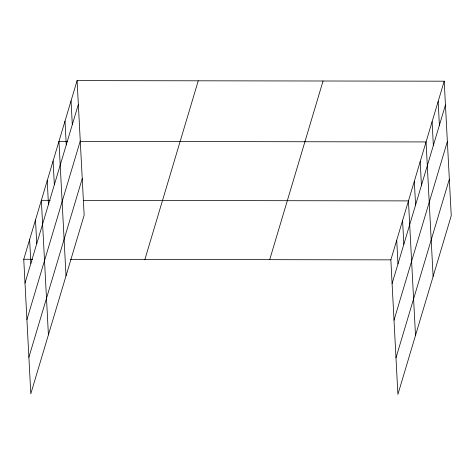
<?xml version="1.0" encoding="UTF-8"?>
<svg xmlns="http://www.w3.org/2000/svg" width="475" height="475" viewBox="0 0 475 475"><rect width="100%" height="100%" fill="white"/><g stroke="black" fill="none" stroke-linecap="round" stroke-linejoin="round"><path stroke-width="0.71" d="M77.098 80.613L84.152 215.145L30.798 393.805L23.75 259.273L77.098 80.613L444.202 81.195L451.25 215.727L397.902 394.387L390.848 259.855L444.202 81.195M24.997 283.053L78.345 104.393M26.915 319.604L80.263 140.944M28.886 357.259L82.234 178.6M144.893 259.463L198.241 80.803M269.705 259.659L323.053 81.005M392.095 283.634L445.443 104.975M394.012 320.18L447.361 141.526M395.984 357.841L449.332 179.182M67.824 141.372L58.959 141.36L66.013 275.892M80.382 141.39L426.063 141.936L433.111 276.474M50.219 200.325L41.355 200.313L48.408 334.851M83.457 200.379L408.452 200.895L415.506 335.427M23.75 259.273L32.615 259.285M70.288 259.344L390.848 259.855M438.152 101.442L439.399 125.222M432.108 121.689L433.354 145.475M420.191 161.589L421.438 185.375M414.325 181.242L415.572 205.028M402.586 220.548L403.833 244.328M396.72 240.202L397.967 263.981M71.054 100.86L72.301 124.646M65.01 121.107L66.251 144.893M53.093 161.007L54.34 184.793M47.221 180.66L48.468 204.446M35.488 219.967L36.735 243.746M29.616 239.62L30.863 263.399"/></g></svg>
